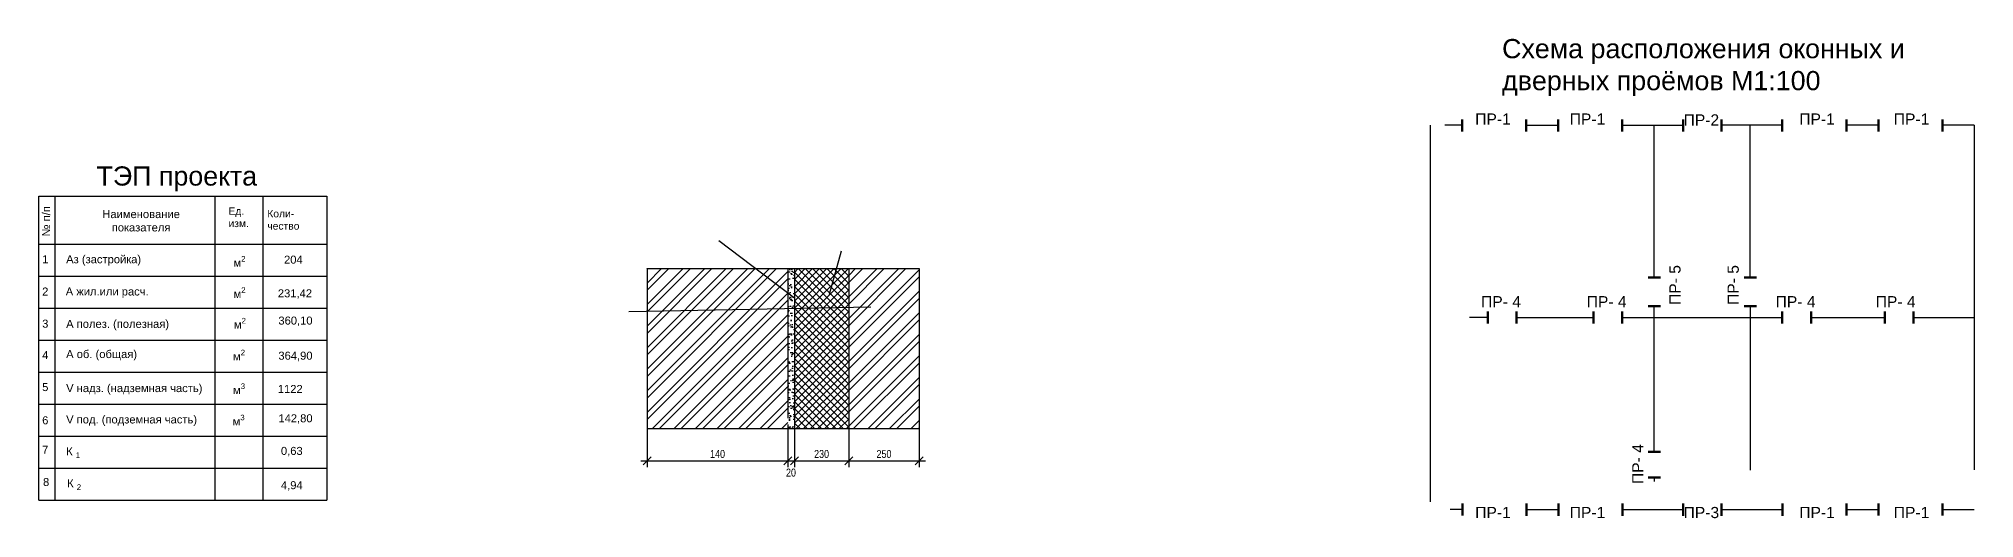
# Model space of a CAD drawing. Header units: millimetres. Extents: x -229914 to 856942, y -268655 to 87212.
# Drawn here: x 252975 to 313458, y -49221 to -34237 of the extents above; entities that cross this region are included whole.
import ezdxf

# ---------------------------------------------------------------- set-up
doc = ezdxf.new("R2010")
doc.units = ezdxf.units.MM
doc.linetypes.add('DASHDOT_axis', pattern=[24, 20, -1.5, 1, -1.5])
doc.layers.add('каменные и деревянные эл', color=7, linetype='Continuous', lineweight=60)
doc.layers.add('Ось', color=7, linetype='DASHDOT_axis', lineweight=25)
doc.styles.add('_ТЕКСТОВЫЙ', font='arial.ttf', dxfattribs={"width": 0.8})
doc.styles.get("Standard").update_dxf_attribs({"font": 'arial.ttf'})
doc.dimstyles.new('_GOST(Annotative)', dxfattribs={"dimscale": 100, "dimtxt": 2.5, "dimasz": 2.5, "dimexe": 2, "dimexo": 2, "dimgap": 0.8, "dimtad": 1, "dimtxsty": '_ТЕКСТОВЫЙ', "dimblk": 'OBLIQUE', "dimcen": 2.5, "dimdle": 2, "dimaunit": 1, "dimadec": 0, "dimazin": 0, "dimtfac": 1, "dimtmove": 1, "dimatfit": 3, "dimldrblk": 'DOT', "dimfxl": 1, "dimarcsym": 2})

# ---------------------------------------------------------------- blocks, each defined once
blk = doc.blocks.new('_Oblique')
at = {"color": 0, "linetype": 'ByBlock', "lineweight": -2}
blk.add_line((-0.5, -0.5), (0.5, 0.5), dxfattribs=at)
blk = doc.blocks.new('*D1086')
at = {"color": 0, "lineweight": -2, "transparency": 16777216}
for p, q in [((271988, -46377), (271988, -47621)), ((276388, -46292), (276388, -47621)), ((271788, -47421), (276588, -47421))]:
    blk.add_line(p, q, dxfattribs=at)
at = {"layer": 'Defpoints', "color": 0, "transparency": 16777216}
for p in [(271988, -46177), (276388, -46092), (276388, -47421)]:
    blk.add_point(p, dxfattribs=at)
at = {"color": 0, "lineweight": -2, "transparency": 16777216, "xscale": 250, "yscale": 250, "zscale": 250, "rotation": 180}
blk.add_blockref('_Oblique', (271988, -47421), dxfattribs=at)
at = {"color": 0, "lineweight": -2, "transparency": 16777216, "xscale": 250, "yscale": 250, "zscale": 250}
blk.add_blockref('_Oblique', (276388, -47421), dxfattribs=at)
at = {"color": 0, "transparency": 16777216, "insert": (274188, -47213), "char_height": 250, "attachment_point": 5, "style": '_ТЕКСТОВЫЙ'}
blk.add_mtext('140', dxfattribs=at)
blk = doc.blocks.new('_Dot')
at = {"color": 0, "linetype": 'ByBlock', "lineweight": -2}
blk.add_line((-0.5, 0), (-1, 0), dxfattribs=at)
at = {"color": 0, "linetype": 'ByBlock', "lineweight": 25, "const_width": 0.5}
blk.add_lwpolyline([(-0.25, 0, 1), (0.25, 0, 1)], format="xyb", close=True, dxfattribs=at)
blk = doc.blocks.new('*D1087')
at = {"color": 0, "lineweight": -2, "transparency": 16777216}
for p, q in [((276388, -46292), (276388, -47621)), ((276588, -46279), (276588, -47621)), ((276188, -47421), (276788, -47421))]:
    blk.add_line(p, q, dxfattribs=at)
at = {"layer": 'Defpoints', "color": 0, "transparency": 16777216}
for p in [(276388, -46092), (276588, -46079), (276588, -47421)]:
    blk.add_point(p, dxfattribs=at)
at = {"color": 0, "lineweight": -2, "transparency": 16777216, "xscale": 250, "yscale": 250, "zscale": 250, "rotation": 180}
blk.add_blockref('_Oblique', (276388, -47421), dxfattribs=at)
at = {"color": 0, "lineweight": -2, "transparency": 16777216, "xscale": 250, "yscale": 250, "zscale": 250}
blk.add_blockref('_Oblique', (276588, -47421), dxfattribs=at)
at = {"color": 0, "transparency": 16777216, "insert": (276482, -47795), "char_height": 250, "attachment_point": 5, "style": '_ТЕКСТОВЫЙ'}
blk.add_mtext('20', dxfattribs=at)
blk = doc.blocks.new('*D1088')
at = {"color": 0, "lineweight": -2, "transparency": 16777216}
for p, q in [((276588, -46279), (276588, -47621)), ((278288, -46425), (278288, -47621)), ((276388, -47421), (278488, -47421))]:
    blk.add_line(p, q, dxfattribs=at)
at = {"layer": 'Defpoints', "color": 0, "transparency": 16777216}
for p in [(276588, -46079), (278288, -46225), (278288, -47421)]:
    blk.add_point(p, dxfattribs=at)
at = {"color": 0, "lineweight": -2, "transparency": 16777216, "xscale": 250, "yscale": 250, "zscale": 250, "rotation": 180}
blk.add_blockref('_Oblique', (276588, -47421), dxfattribs=at)
at = {"color": 0, "lineweight": -2, "transparency": 16777216, "xscale": 250, "yscale": 250, "zscale": 250}
blk.add_blockref('_Oblique', (278288, -47421), dxfattribs=at)
at = {"color": 0, "transparency": 16777216, "insert": (277438, -47213), "char_height": 250, "attachment_point": 5, "style": '_ТЕКСТОВЫЙ'}
blk.add_mtext('230', dxfattribs=at)
blk = doc.blocks.new('*D1089')
at = {"color": 0, "lineweight": -2, "transparency": 16777216}
for p, q in [((278288, -46425), (278288, -47621)), ((280488, -46288), (280488, -47621)), ((278088, -47421), (280688, -47421))]:
    blk.add_line(p, q, dxfattribs=at)
at = {"layer": 'Defpoints', "color": 0, "transparency": 16777216}
for p in [(278288, -46225), (280488, -46088), (280488, -47421)]:
    blk.add_point(p, dxfattribs=at)
at = {"color": 0, "lineweight": -2, "transparency": 16777216, "xscale": 250, "yscale": 250, "zscale": 250, "rotation": 180}
blk.add_blockref('_Oblique', (278288, -47421), dxfattribs=at)
at = {"color": 0, "lineweight": -2, "transparency": 16777216, "xscale": 250, "yscale": 250, "zscale": 250}
blk.add_blockref('_Oblique', (280488, -47421), dxfattribs=at)
at = {"color": 0, "transparency": 16777216, "insert": (279388, -47213), "char_height": 250, "attachment_point": 5, "style": '_ТЕКСТОВЫЙ'}
blk.add_mtext('250', dxfattribs=at)

msp = doc.modelspace()

# ---------------------------------------------------------------- hatches: boundary and pattern name
h = msp.add_hatch()
h.set_pattern_fill('ANSI32', color=256, scale=50)
h.paths.add_polyline_path([(276388.44436, -41420.81278), (271988.44436, -41420.81278), (271988.44436, -46420.81278), (276388.44436, -46420.81278)])
h.paths.add_polyline_path([(280488.44436, -41420.81278), (278288.44436, -41420.81278), (278288.44436, -46420.81278), (280488.44436, -46420.81278)])
h = msp.add_hatch()
h.set_pattern_fill('AR-SAND', color=256, scale=4.4)
h.paths.add_polyline_path([(276588.44436, -41420.81278), (276388.44436, -41420.81278), (276388.44436, -46420.81278), (276588.44436, -46420.81278)])
h = msp.add_hatch()
h.set_pattern_fill('ANSI37', color=256, scale=50)
h.paths.add_polyline_path([(278288.44436, -41420.81278), (276588.44436, -41420.81278), (276588.44436, -46420.81278), (278288.44436, -46420.81278)])

# ---------------------------------------------------------------- linework, layer by layer
for p, q in [((253474.94377, -39155.79253), (253474.94377, -48655.79253)), ((258474.94377, -39155.79253), (258474.94377, -48655.79253)), ((259974.94377, -39155.79253), (259974.94377, -48655.79253)), ((252974.94377, -40655.79253), (261974.94377, -40655.79253)), ((252974.94377, -41655.79253), (261974.94377, -41655.79253)), ((271988.44436, -41420.81278), (271988.44436, -46420.81278)), ((271988.44436, -41420.81278), (280488.44436, -41420.81278)), ((276388.44436, -41420.81278), (276388.44436, -46092.4297)), ((276588.44436, -41420.81278), (276588.44436, -46420.81278)), ((278288.44436, -41420.81278), (278288.44436, -46420.81278)), ((280488.44436, -41420.81278), (280488.44436, -46420.81278)), ((252974.94377, -42655.79253), (261974.94377, -42655.79253)), ((303458.32467, -47142.51588), (303458.32467, -42592.51588)), ((252974.94377, -43655.79253), (261974.94377, -43655.79253)), ((252974.94377, -44655.79253), (261974.94377, -44655.79253)), ((252974.94377, -45655.79253), (261974.94377, -45655.79253)), ((271988.44436, -46420.81278), (280488.44436, -46420.81278)), ((252974.94377, -46655.79253), (261974.94377, -46655.79253)), ((252974.94377, -47655.79253), (261974.94377, -47655.79253)), ((252974.94377, -48655.79253), (261974.94377, -48655.79253))]:
    msp.add_line(p, q)
for points in [[(296458.32467, -36942.51588), (296458.32467, -48705.38657)], [(297458.32467, -36942.51588), (296915.6739, -36942.51588)], [(313458.32467, -36942.51588), (313458.32467, -47709.90362)], [(252974.94377, -48655.79253), (252974.94377, -39155.79253), (261974.94377, -39155.79253), (261974.94377, -48655.79253)], [(276588.44436, -42338.88495), (274227.1602, -40548.30879)], [(277685.90357, -42215.07038), (278059.9751, -40865.35817)], [(278979.8884, -42623.81619), (271410.44483, -42773.78317)], [(298258.32467, -42942.51588), (297688.05859, -42942.51588)], [(306458.32467, -42592.51588), (306458.32467, -47713.88347)], [(303458.32467, -47942.51588), (303458.32467, -48066.76887)], [(297462.91437, -48942.3764), (297076.10859, -48942.51588)]]:
    msp.add_lwpolyline(points)
at = {"layer": 'каменные и деревянные эл'}
for p, q in [((297458.32467, -36757.6929), (297458.32467, -37137.6929)), ((299458.32467, -36757.6929), (299458.32467, -37137.6929)), ((300458.32467, -36757.6929), (300458.32467, -37137.6929)), ((302458.32467, -36757.6929), (302458.32467, -37137.6929)), ((304358.32467, -36757.6929), (304358.32467, -37137.6929)), ((305558.32467, -36757.6929), (305558.32467, -37137.6929)), ((307458.32467, -36757.6929), (307458.32467, -37137.6929)), ((309462.72825, -36757.6929), (309462.72825, -37137.6929)), ((310462.72852, -36757.69613), (310462.72852, -37137.69613)), ((312462.72906, -36757.6929), (312462.72906, -37137.6929)), ((303268.32467, -41692.51588), (303648.32467, -41692.51588)), ((306268.32467, -41692.51588), (306648.32467, -41692.51588)), ((298258.32467, -42757.6929), (298258.32467, -43137.6929)), ((299158.32467, -42757.6929), (299158.32467, -43137.6929)), ((301558.32467, -42757.6929), (301558.32467, -43137.6929)), ((302458.32467, -42757.6929), (302458.32467, -43137.6929)), ((303268.32467, -42592.51588), (303648.32467, -42592.51588)), ((306268.32467, -42592.51588), (306648.32467, -42592.51588)), ((307458.32467, -42757.6929), (307458.32467, -43137.6929)), ((308358.32467, -42757.6929), (308358.32467, -43137.6929)), ((310658.32467, -42757.6929), (310658.32467, -43137.6929)), ((311558.32467, -42757.6929), (311558.32467, -43137.6929)), ((303268.32467, -47142.51588), (303648.32467, -47142.51588)), ((303268.32467, -47942.51588), (303648.32467, -47942.51588)), ((297462.65173, -48757.55351), (297462.65173, -49137.55351)), ((299462.85857, -48760.78146), (299462.85857, -49140.78146)), ((300462.72928, -48762.39531), (300462.72928, -49142.39531)), ((302462.72927, -48761.65015), (302462.72927, -49141.65015)), ((304358.32467, -48760.94389), (304358.32467, -49140.94389)), ((305558.32467, -48760.4968), (305558.32467, -49140.4968)), ((307463.05064, -48759.78714), (307463.05064, -49139.78714)), ((309462.72924, -48759.0421), (309462.72924, -49139.0421)), ((310462.72924, -48758.66952), (310462.72924, -49138.66952)), ((312462.72923, -48757.92436), (312462.72923, -49137.92436))]:
    msp.add_line(p, q, dxfattribs=at)
at = {"layer": 'Ось'}
for p, q in [((299458.32467, -36942.51588), (300458.32467, -36942.51588)), ((302458.32467, -36942.51588), (304358.32467, -36942.51588)), ((303458.32467, -41692.51588), (303458.32467, -36942.51588)), ((307458.32467, -36942.51588), (305558.32467, -36942.51588)), ((306458.32467, -41692.51588), (306458.32467, -36942.51588)), ((310462.72852, -36942.51911), (309462.72825, -36942.51588)), ((313458.32467, -36942.51588), (312462.72906, -36942.51588)), ((299158.32467, -42942.51588), (301558.32467, -42942.51588)), ((302458.32467, -42942.51588), (307458.32467, -42942.51588)), ((308358.32467, -42942.51588), (310658.32467, -42942.51588)), ((311558.32467, -42942.51588), (313458.32467, -42942.51588)), ((299462.85857, -48945.60444), (300462.72928, -48947.21829)), ((302462.72927, -48946.47313), (304358.32467, -48945.76687)), ((305558.32467, -48945.31978), (307463.05064, -48944.61011)), ((309462.72924, -48943.86507), (310462.72924, -48943.4925)), ((312462.72923, -48942.74734), (313458.32467, -48942.3764))]:
    msp.add_line(p, q, dxfattribs=at)

# ---------------------------------------------------------------- texts
at = {"lineweight": 25}
for s, width, gutter_width, insert, char_height, attachment_point in [('\\pxt12;Схема расположения оконных и дверных проёмов М1:100', 12735.2669893, 12.5, (298701.97401, -34245.65561), 600, 1), ('ТЭП проекта', 5300.9394808, 12.5, (254780.54631, -38225.73752), 600, 1), ('\\pxqc;Наименование показателя', 3965.8234745, 1250, (258157.4568, -39591.387), 250, 3), ('\\pxql;Ед.\\Pизм.', 542.4934643, 1250, (259447.37363, -39508.59472), 230, 3), ('\\pxql,tD,3;Коли-\\Pчество', 861.4785405, 1250, (260980.26496, -39588.46632), 230, 3), ('\\pxa0.66667,sm1.07917;1', 110.1427955, 1250, (253277.04436, -41003.00352), 250, 3), ('Аз (застройка)', 3371.4609317, 1250, (253832.69225, -41002.22726), 250, 1), ('\\A1;\\pxa0.66667,sm1.07917;м{\\H0.7x;\\S2^ ;}', 110.1427955, 1250, (259437.24429, -41025.32737), 250, 3), ('\\pxa0.66667,sm1.07917;204', 110.1427955, 1250, (261223.40357, -41014.39625), 250, 3), ('\\pxa0.66667,sm1.07917;2', 110.1427955, 1250, (253277.04436, -42011.24895), 250, 3), ('А жил.или расч.', 4232.3444936, 1250, (253819.50613, -42009.50557), 250, 1), ('\\A1;\\pxa0.66667,sm1.07917;м{\\H0.7x;\\S2^ ;}', 110.1427955, 1250, (259440.10987, -42001.80575), 250, 3), ('\\pxa0.66667,sm1.07917;231,42', 110.1427955, 1250, (261515.78775, -42067.17343), 250, 3), ('360,10', 110.1427955, 1250, (261531.98619, -42918.80167), 250, 3), ('\\pxa0.66667,sm1.07917;3', 110.1427955, 1250, (253277.04436, -43014.72394), 250, 3), ('А полез. (полезная)', 3371.4609317, 1250, (253832.69225, -43022.1601), 250, 1), ('\\A1;\\pxa0.66667,sm1.07917;м{\\H0.7x;\\S2^ ;}', 110.1427955, 1250, (259451.52779, -42959.73339), 250, 3), ('\\pxa0.66667,sm1.07917;4', 110.1427955, 1250, (253277.04436, -43996.60974), 250, 3), ('А об. (общая)', 3650.2703697, 1250, (253832.69225, -43965.26121), 250, 1), ('\\A1;\\pxa0.66667,sm1.07917;м{\\H0.7x;\\S2^ ;}', 110.1427955, 1250, (259422.90447, -43954.1637), 250, 3), ('\\pxa0.66667,sm1.07917;364,90', 110.1427955, 1250, (261531.97424, -44015.59629), 250, 3), ('\\pxa0.66667,sm1.07917;5', 110.1427955, 1250, (253277.04436, -44996.12461), 250, 3), ('V надз. (надземная часть)', 4342.4952188, 1250, (253832.69225, -45028.30967), 250, 1), ('\\A1;\\pxa0.66667,sm1.07917;м{\\H0.7x;\\S3^ ;}', 110.1427955, 1250, (259422.90447, -45007.52664), 250, 3), ('\\pxa0.66667,sm1.07917;1122', 110.1427955, 1250, (261223.40357, -45055.13554), 250, 3), ('\\pxa0.66667,sm1.07917;6', 110.1427955, 1250, (253277.04436, -46034.07886), 250, 3), ('V под. (подземная часть)', 4374.3203343, 1250, (253832.69225, -46007.7807), 250, 1), ('\\A1;\\pxa0.66667,sm1.07917;м{\\H0.7x;\\S3^ ;}', 110.1427955, 1250, (259410.90285, -45983.96037), 250, 3), ('\\pxa0.66667,sm1.07917;142,80', 110.1427955, 1250, (261533.10921, -45971.28099), 250, 3), ('\\pxa0.66667,sm1.07917;7', 110.1427955, 1250, (253277.04436, -46953.18392), 250, 3), ('\\A1;К {\\H0.7x;\\S^ 1;} ', 4183.3628146, 1250, (253832.69225, -47001.57325), 250, 1), ('\\pxa0.66667,sm1.07917;0,63', 110.1427955, 1250, (261223.40357, -46990.65453), 250, 3), ('\\pxa0.66667,sm1.07917;8', 110.1427955, 1250, (253303.61592, -47962.65241), 250, 3), ('\\A1;К {\\H0.7x;\\S^ 2;}', 4183.3628146, 1250, (253862.78191, -48000.67833), 250, 1), ('\\pxa0.66667,sm1.07917;4,94', 110.1427955, 1250, (261223.40357, -48061.64213), 250, 3)]:
    msp.add_mtext_dynamic_manual_height_columns(s, width=width, gutter_width=gutter_width, heights=[0], dxfattribs=dict(at, insert=insert, char_height=char_height, attachment_point=attachment_point))
at = {"char_height": 350}
for s, width, heights, insert, attachment_point in [('ПР-1', 110.1427955, [0], (298974.35485, -36572.14798), 3), ('ПР-1', 110.1427955, [0], (301927.72041, -36572.14798), 3), ('ПР-2', 110.1427955, [0], (305486.19239, -36599.25408), 3), ('ПР-1', 110.1427955, [0], (307988.92893, -36572.14798), 1), ('ПР-1', 110.1427955, [0], (310942.29449, -36572.14798), 1), ('ПР- 4', 1345.129436, [0], (299293.39559, -42629.11333), 9), ('ПР- 4', 1345.129436, [0], (302593.22215, -42629.11333), 9), ('ПР- 4', 1345.129436, [0], (308497.84438, -42629.11333), 9), ('ПР- 4', 1345.129436, [0], (311625.18246, -42629.11333), 9), ('ПР-1', 110.1427955, [0], (298974.35485, -49214.73788), 9), ('ПР-1', 110.1427955, [0], (301927.72041, -49214.73788), 9), ('ПР-3', 110.1427955, [362.88783], (305486.16942, -49220.94525), 9), ('ПР-1', 110.1427955, [0], (307988.92893, -49214.73788), 7), ('ПР-1', 110.1427955, [0], (310942.29449, -49214.73788), 7)]:
    msp.add_mtext_dynamic_manual_height_columns(s, width=width, gutter_width=1250, heights=heights, dxfattribs=dict(at, insert=insert, attachment_point=attachment_point))
at = {"lineweight": 25, "insert": (253082.35683, -39468.19142), "char_height": 250, "attachment_point": 3, "rotation": 90}
msp.add_mtext_dynamic_manual_height_columns('№ п/п', width=932.8863684, gutter_width=1250, heights=[0], dxfattribs=at)
at = {"char_height": 350, "attachment_point": 9, "rotation": 90}
for s, insert in [('ПР- 5', (304283.57305, -41308.9237)), ('ПР- 5', (306103.33112, -41308.9237)), ('ПР- 4', (303119.06362, -46903.91883))]:
    msp.add_mtext_dynamic_manual_height_columns(s, width=1345.129436, gutter_width=1250, heights=[0], dxfattribs=dict(at, insert=insert))

# ---------------------------------------------------------------- dimensions: what is measured, and where the dimension line sits
for base, p1, p2, text, picture, middle in [((276388.44436, -47420.81278), (271988.44436, -46177.22795), (276388.44436, -46092.4297), '140', '*D1086', (274188.44436, -47213.16953)), ((278288.44436, -47420.81278), (276588.44436, -46078.71084), (278288.44436, -46225.38993), '230', '*D1088', (277438.44436, -47213.08426)), ((280488.44436, -47420.81278), (278288.44436, -46225.38993), (280488.44436, -46088.19848), '250', '*D1089', (279388.44436, -47213.16953))]:
    dim = msp.add_linear_dim(base=base, p1=p1, p2=p2, text=text, dimstyle='_GOST(Annotative)')
    dim.commit()
    dim.dimension.update_dxf_attribs({"geometry": picture, "text_midpoint": middle})
dim = msp.add_linear_dim(base=(276588.44436, -47420.81278), p1=(276388.44436, -46092.4297), p2=(276588.44436, -46078.71084), text='20', dimstyle='_GOST(Annotative)', override={"dimtmove": 2})
dim.commit()
dim.dimension.update_dxf_attribs({"geometry": '*D1087', "text_midpoint": (276481.69221, -47795.36892), "dimtype": 160})

doc.saveas('drawing.dxf')
